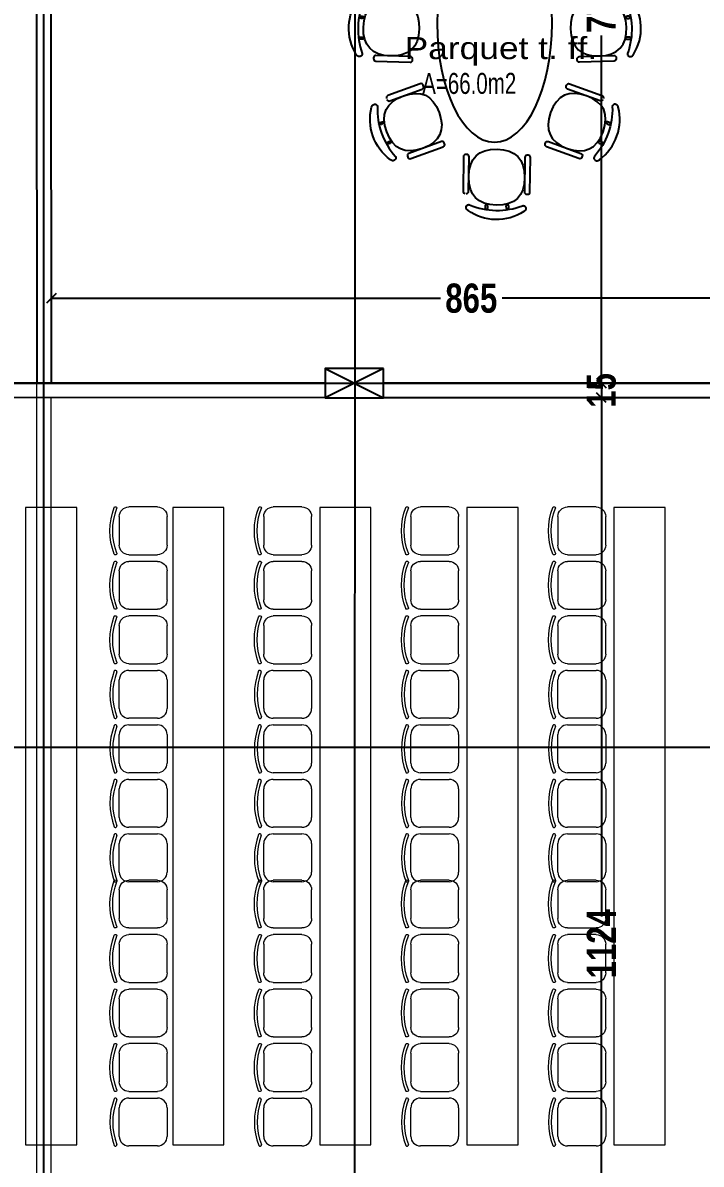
# Model space of a CAD drawing. Extents: x 285329 to 658348, y -83126 to -16980.
# Drawn here: x 350940 to 351639, y -42152 to -40977 of the extents above; entities that cross this region are included whole.
import ezdxf

# ---------------------------------------------------------------- set-up
doc = ezdxf.new("R2010")
doc.units = 0
doc.layers.get('0').update_dxf_attribs({"linetype": 'CONTINUOUS'})
doc.layers.get('DEFPOINTS').update_dxf_attribs({"color": 9, "linetype": 'CONTINUOUS'})
for name, color, linetype, lineweight in [('A-text finishing', 6, 'CONTINUOUS', 13), ('FURNITURE___EQUIPMENT', 114, 'CONTINUOUS', 15), ('VIS', 8, 'CONTINUOUS', 18)]:
    doc.layers.add(name, color=color, linetype=linetype, lineweight=lineweight)
for name, color, linetype in [('AXIS', 1, 'CONTINUOUS'), ('COLUMN', 5, 'CONTINUOUS'), ('FURNITURE', 4, 'CONTINUOUS'), ('HATCH', 8, 'CONTINUOUS'), ('TEXT', 3, 'CONTINUOUS'), ('WALL', 7, 'CONTINUOUS')]:
    doc.layers.add(name, color=color, linetype=linetype)
doc.styles.add('ARIAL', font='BOD_CB.TTF', dxfattribs={"width": 1.199999999999999})
doc.styles.add('CITYBLUEPRINT', font='cityb___.ttf', dxfattribs={"width": 0.8})
doc.styles.get("Standard").update_dxf_attribs({"font": 'sanss___.ttf', "height": 15})
doc.dimstyles.new('50', dxfattribs={"dimtxt": 30, "dimasz": 10, "dimexe": 5, "dimexo": 6, "dimgap": 5, "dimtad": 0, "dimdec": 0, "dimdsep": 46, "dimtxsty": 'CITYBLUEPRINT', "dimblk1": 'OBLIQUE', "dimblk2": 'OBLIQUE', "dimsah": 1, "dimcen": 0.05, "dimdle": 0.03, "dimclre": 22, "dimclrt": 7, "dimadec": 0, "dimazin": 0, "dimtfac": 1, "dimtdec": 0, "dimtix": 1, "dimtmove": 0, "dimatfit": 3, "dimldrblk": 'OBLIQUE', "dimfxl": 1, "dimtolj": 1, "dimtzin": 0, "dimarcsym": 0})

# ---------------------------------------------------------------- blocks, each defined once
blk = doc.blocks.new('TAB-5')
at = {"layer": 'FURNITURE', "lineweight": 0}
for p, q in [((-638.5593820248612, 787.7177373206648), (-638.5593820248612, 1087.717737320665)), ((-538.5593820248613, 1187.717737320665), (-238.5593820248614, 1187.717737320665)), ((-138.5593820248614, 1087.717737320665), (-138.5593820248614, 787.7177373206648)), ((-238.5593820248614, 687.7177373206648), (-538.5593820248613, 687.7177373206648))]:
    blk.add_line(p, q, dxfattribs=at)
for centre, radius, start, end in [((-620.8146965580526, 1229.186364258959), 20.08761812919474, 170.1282860094224, 222.6470650149485), ((-630.7529582679854, 1230.9158132179), 9.999999999999998, 111.1600114432705, 170.1282860094224), ((-628.2345515308552, 1222.352200689303), 9.999999999999998, 222.6470650149485, 291.2242812019994), ((-388.5593820248613, 605.2085788946424), 680.9450584492434, 69.01053085055398, 111.1600114432705), ((-388.5593820248613, 605.2085788946424), 652.0501769492972, 68.89477812325246, 111.2242812019992), ((-150.1671394524164, 1222.848907468171), 9.999999999999998, 248.8947781232525, 321.0795235193371), ((-148.2293088491424, 1231.633935489677), 9.999999999999998, 14.04189009814388, 69.01053085055398), ((-158.0154947548872, 1229.186364258959), 20.08761812919474, 321.0795235193371, 14.04189009814388), ((-538.5593820248613, 1087.717737320665), 100, 90, 180), ((-238.5593820248614, 1087.717737320665), 100, 0, 90), ((-538.5593820248613, 787.7177373206648), 100, 180, 270), ((-238.5593820248614, 787.7177373206648), 100, 270, 0)]:
    blk.add_arc(centre, radius, start, end, dxfattribs=at)
blk = doc.blocks.new('COLUMN')
at = {"layer": 'AXIS'}
for p, q in [((236924.6994773077, -9644.256519553426), (236984.6994773077, -9674.256519553428)), ((236984.6994773077, -9644.256519553426), (236924.6994773077, -9674.256519553428))]:
    blk.add_line(p, q, dxfattribs=at)
at = {"layer": 'COLUMN'}
blk.add_lwpolyline([(236924.6994773077, -9644.256519553426), (236984.6994773077, -9644.256519553426), (236984.6994773077, -9674.256519553428), (236924.6994773077, -9674.256519553428)], close=True, dxfattribs=at)
blk = doc.blocks.new('cbcb')
at = {"layer": 'AXIS'}
for p, q in [((328671.2707710166, -10741.78054305777), (328670.7428261613, -14326.06264830458)), ((327226.5972429404, -12978.66452399108), (329571.9645302789, -12978.66452399108)), ((329557.2991586259, -13353.66136426799), (327215.7118144301, -13353.66136426356))]:
    blk.add_line(p, q, dxfattribs=at)
at = {"layer": 'WALL', "linetype": 'Continuous', "xscale": -1}
blk.add_blockref('COLUMN', (565625.2438392055, -3319.40800443765), dxfattribs=at)
blk = doc.blocks.new('_Oblique')
at = {"color": 0, "lineweight": -2}
blk.add_line((-0.5, -0.5), (0.5, 0.5), dxfattribs=at)
blk = doc.blocks.new('*D2504')
at = {"layer": 'DEFPOINTS', "color": 0, "linetype": 'Continuous', "lineweight": 5, "transparency": 16777216}
for p in [(351535.9147323741, -40573.04362652062), (351535.9147323741, -41347.70638652929), (351535.9147323741, -41347.70638652929)]:
    blk.add_point(p, dxfattribs=at)
at = {"layer": 'VIS', "color": 22, "linetype": 'Continuous', "lineweight": -2, "transparency": 16777216}
for p, q in [((351529.9147323741, -40573.04362652062), (351530.9147323741, -40573.04362652062)), ((351529.9147323741, -41347.70638652929), (351530.9147323741, -41347.70638652929))]:
    blk.add_line(p, q, dxfattribs=at)
at = {"layer": 'VIS', "color": 0, "linetype": 'Continuous', "lineweight": -2, "transparency": 16777216}
for p, q in [((351535.9147323741, -40573.01362652062), (351535.9147323741, -40930.91174376032)), ((351535.9147323741, -41347.73638652929), (351535.9147323741, -40989.83826928959))]:
    blk.add_line(p, q, dxfattribs=at)
at = {"layer": 'VIS', "color": 0, "linetype": 'Continuous', "lineweight": -2, "transparency": 16777216, "xscale": 10, "yscale": 10, "zscale": 10}
for p, rotation in [((351535.9147323741, -40573.04362652062), 90), ((351535.9147323741, -41347.70638652929), 270)]:
    blk.add_blockref('_Oblique', p, dxfattribs=dict(at, rotation=rotation))
at = {"layer": 'VIS', "color": 7, "linetype": 'Continuous', "lineweight": 5, "transparency": 16777216, "insert": (351535.9147323741, -40960.3750065249), "char_height": 30, "attachment_point": 5, "rotation": 90, "style": 'CITYBLUEPRINT'}
blk.add_mtext('\\A1;775', dxfattribs=at)
blk = doc.blocks.new('*D2505')
at = {"layer": 'DEFPOINTS', "color": 0, "linetype": 'Continuous', "lineweight": 5, "transparency": 16777216}
for p in [(351535.9147323741, -41347.70638652929), (351535.9147323741, -41362.70638652929), (351544.9827114888, -41362.70638652929)]:
    blk.add_point(p, dxfattribs=at)
at = {"layer": 'VIS', "color": 0, "linetype": 'Continuous', "lineweight": -2, "transparency": 16777216}
for p, q in [((351535.9147323741, -41347.70638652929), (351535.9147323741, -41337.70638652929)), ((351535.9147323741, -41347.70638652929), (351535.9147323741, -41362.70638652929)), ((351535.9147323741, -41362.70638652929), (351535.9147323741, -41372.70638652929))]:
    blk.add_line(p, q, dxfattribs=at)
at = {"layer": 'VIS', "color": 22, "linetype": 'Continuous', "lineweight": -2, "transparency": 16777216}
for p, q in [((351529.9147323741, -41347.70638652929), (351530.9147323741, -41347.70638652929)), ((351538.9827114888, -41362.70638652929), (351530.9147323741, -41362.70638652929))]:
    blk.add_line(p, q, dxfattribs=at)
at = {"layer": 'VIS', "color": 0, "linetype": 'Continuous', "lineweight": -2, "transparency": 16777216, "xscale": 10, "yscale": 10, "zscale": 10}
for p, rotation in [((351535.9147323741, -41347.70638652929), 270), ((351535.9147323741, -41362.70638652929), 90)]:
    blk.add_blockref('_Oblique', p, dxfattribs=dict(at, rotation=rotation))
at = {"layer": 'VIS', "color": 7, "linetype": 'Continuous', "lineweight": 5, "transparency": 16777216, "insert": (351535.9147323741, -41355.20638652923), "char_height": 30, "attachment_point": 5, "rotation": 90, "style": 'CITYBLUEPRINT'}
blk.add_mtext('\\A1;15', dxfattribs=at)
blk = doc.blocks.new('*D2506')
at = {"layer": 'DEFPOINTS', "color": 0, "linetype": 'Continuous', "lineweight": 5, "transparency": 16777216}
for p in [(351544.9827114888, -41362.70638652929), (351520.5321429885, -42486.93460501247), (351535.9147323741, -42486.93460501247)]:
    blk.add_point(p, dxfattribs=at)
at = {"layer": 'VIS', "color": 22, "linetype": 'Continuous', "lineweight": -2, "transparency": 16777216}
for p, q in [((351538.9827114888, -41362.70638652929), (351530.9147323741, -41362.70638652929)), ((351526.5321429885, -42486.93460501247), (351540.9147323741, -42486.93460501247))]:
    blk.add_line(p, q, dxfattribs=at)
at = {"layer": 'VIS', "color": 0, "linetype": 'Continuous', "lineweight": -2, "transparency": 16777216}
for p, q in [((351535.9147323741, -41362.67638652929), (351535.9147323741, -41896.86657298134)), ((351535.9147323741, -42486.96460501247), (351535.9147323741, -41952.77441856042))]:
    blk.add_line(p, q, dxfattribs=at)
at = {"layer": 'VIS', "color": 0, "linetype": 'Continuous', "lineweight": -2, "transparency": 16777216, "xscale": 10, "yscale": 10, "zscale": 10}
for p, rotation in [((351535.9147323741, -41362.70638652929), 90), ((351535.9147323741, -42486.93460501247), 270)]:
    blk.add_blockref('_Oblique', p, dxfattribs=dict(at, rotation=rotation))
at = {"layer": 'VIS', "color": 7, "linetype": 'Continuous', "lineweight": 5, "transparency": 16777216, "insert": (351535.9147323741, -41924.82049577082), "char_height": 30, "attachment_point": 5, "rotation": 90, "style": 'CITYBLUEPRINT'}
blk.add_mtext('\\A1;1124', dxfattribs=at)
blk = doc.blocks.new('*D2521')
at = {"layer": 'DEFPOINTS', "color": 0, "linetype": 'Continuous', "lineweight": 5, "transparency": 16777216}
for p in [(350969.4259042162, -41258.97908174612), (351834.5001002137, -41260.39396209696), (351834.5001002137, -41263.09687418423)]:
    blk.add_point(p, dxfattribs=at)
at = {"layer": 'VIS', "color": 22, "linetype": 'Continuous', "lineweight": -2, "transparency": 16777216}
for p, q in [((351834.5001002137, -41257.09687418423), (351834.5001002137, -41255.39396209696)), ((350969.4259042162, -41264.97908174612), (350969.4259042162, -41265.39396209696))]:
    blk.add_line(p, q, dxfattribs=at)
at = {"layer": 'VIS', "color": 0, "linetype": 'Continuous', "lineweight": -2, "transparency": 16777216}
for p, q in [((350969.3959042162, -41260.39396209696), (351370.1087058263, -41260.39396209696)), ((351834.5301002137, -41260.39396209696), (351433.8172986035, -41260.39396209696))]:
    blk.add_line(p, q, dxfattribs=at)
at = {"layer": 'VIS', "color": 0, "linetype": 'Continuous', "lineweight": -2, "transparency": 16777216, "xscale": 10, "yscale": 10, "zscale": 10, "rotation": 180}
blk.add_blockref('_Oblique', (350969.4259042162, -41260.39396209696), dxfattribs=at)
at = {"layer": 'VIS', "color": 0, "linetype": 'Continuous', "lineweight": -2, "transparency": 16777216, "xscale": 10, "yscale": 10, "zscale": 10}
blk.add_blockref('_Oblique', (351834.5001002137, -41260.39396209696), dxfattribs=at)
at = {"layer": 'VIS', "color": 7, "linetype": 'Continuous', "lineweight": 5, "transparency": 16777216, "insert": (351401.9630022149, -41260.39396209696), "char_height": 30, "attachment_point": 5, "style": 'CITYBLUEPRINT'}
blk.add_mtext('\\A1;865', dxfattribs=at)
blk = doc.blocks.new('dining 8ppl')
for points in [[(2.244598148472502, 123.8959625303705, 0.1496607344637521), (-20.90902579796239, 115.7844090971339, 0.4979303009635049), (-21.60255085983772, 111.3370303248593, 0.3138138578097954), (-19.47183670685808, 110.9198519066703, -0.09330340941883901), (2.913167415952555, 116.131592478152, -0.0929921775466194), (25.55714038662154, 112.6344674599204, 0.3138138578097954), (27.64995999888379, 113.2124697997478, 0.4979303009635049), (26.62023853204483, 117.5942307079094, 0.153600213437718)], [(-93.33531069755921, 104.4539511288494, -0.1496607344637521), (-68.93712736584348, 107.0261585592707, -0.4979303009635049), (-66.40784701098346, 103.3028675631139, -0.3138138578097954), (-68.15533182234685, 102.0143500163358, 0.09330340941883901), (-90.61834309475486, 97.1498074953688, 0.0929921775466194), (-109.590135102022, 84.3026092279415, -0.3138138578097954), (-111.729065261723, 83.9298379760512, -0.4979303009635049), (-112.672647127998, 88.33095240505645, -0.153600213437718)], [(-4.211808342175569, 112.9801527431227, 0.0391106851215233), (-4.269189453218131, 113.9383479921707, 0.0518736385985955), (-4.442583185884359, 114.6418701732091, 0.0951509354427412), (-4.779329441464141, 115.2100271505587, 0.2099202440626901), (-5.060599633165111, 115.3397732773592, 0.2099202440646448), (-5.346445427816433, 115.2204453265749, 0.0951509354451215), (-5.703832030974808, 114.6650398823803, 0.0518736385961955), (-5.902948089940763, 113.968360873936, 0.0391106851207059), (-5.995483564427558, 113.0129196600646, 0.03911068512236), (-5.938102453383178, 112.0547244110239, 0.0518736385991379), (-5.764708720718772, 111.3512022299764, 0.0951509354432517), (-5.42796246513717, 110.7830452526268, 0.2099202440628384), (-5.146692273441658, 110.6532991258245, 0.2099202440667785), (-4.860846478784877, 110.7726270766125, 0.0951509354444685), (-4.503459875628323, 111.3280325208052, 0.0518736385968275), (-4.304343816666004, 112.0247115292477, 0.0391106851209694)], [(13.52054744454654, 113.1681032299257, 0.0391106851215233), (13.46316633350761, 114.1262984789719, 0.0518736385985955), (13.28977260084321, 114.8298206600138, 0.0951509354427412), (12.95302634525615, 115.3979776373617, 0.2099202440626901), (12.67175615356245, 115.5277237641585, 0.2099202440646448), (12.38591035891113, 115.4083958133778, 0.0951509354451215), (12.02852375575276, 114.8529903691851, 0.0518736385961955), (11.8294076967868, 114.1563113607408, 0.0391106851207059), (11.73687222229819, 113.2008701468712, 0.03911068512236), (11.79425333333711, 112.242674897825, 0.0518736385991379), (11.96764706600333, 111.5391527167794, 0.0951509354432517), (12.30439332158858, 110.9709957394298, 0.2099202440628384), (12.58566351328409, 110.8412496126275, 0.2099202440667785), (12.87150930793541, 110.9605775634136, 0.0951509354444685), (13.22889591109742, 111.5159830076118, 0.0518736385968275), (13.42801197006156, 112.2126620160488, 0.0391106851209694)], [(-82.83007201632245, 97.34901986006844, -0.0391106851215233), (-83.18808269756846, 98.23967079018621, -0.0518736385985955), (-83.33229162171482, 98.94975010402231, -0.0951509354427412), (-83.27094366398524, 99.60734938902895, -0.2099202440626901), (-83.07220573995802, 99.84494193039245, -0.2099202440646448), (-82.76278817910499, 99.85935550711656, -0.0951509354451215), (-82.20216915320087, 99.51020410822093, -0.0518736385961955), (-81.72417860704809, 98.965654860187, -0.0391106851207059), (-81.23183749420605, 98.14162151389064, -0.03911068512236), (-80.87382681296366, 97.25097058378016, -0.0518736385991379), (-80.72961788881366, 96.54089126993676, -0.0951509354432517), (-80.79096584654326, 95.88329198493014, -0.2099202440628384), (-80.98970377056501, 95.6456994435648, -0.2099202440667785), (-81.29912133142354, 95.63128586684431, -0.0951509354444685), (-81.8597403573276, 95.98043726573815, -0.0518736385968275), (-82.33773090347313, 96.52498651377209, -0.0391106851209694)], [(32.13693116958348, 101.1266596948826), (33.0970876405645, 71.6923158164973, -0.4142135623730943), (31.26004329169882, 69.73138031008239), (30.31054832788504, 69.7004075206969, -0.4142135623730951), (28.3496128214756, 71.53745186956256), (27.38945635048549, 100.9717957479479, -0.4142135623730945), (29.22650069935298, 102.9327312543628), (30.17599566317222, 102.9637040437465, -0.4142135623730951)], [(95.86772902458323, 103.5348648536874, 0.1496607344637521), (71.3599827022008, 104.6564579844162, 0.4979303009635049), (69.05583020297672, 100.7898010024928, 0.3138138578097954), (70.87661392972223, 99.60712300120576, -0.09330340941883901), (93.58845812571235, 96.0825262044582, -0.0929921775466194), (113.288356671148, 84.38238122291659, 0.3138138578097954), (115.4456208387473, 84.13704075435997, 0.4979303009635049), (116.1266876457484, 88.58634440324205, 0.153600213437718)], [(85.80207173119561, 95.8197737112605, 0.0391106851215233), (86.10666369900538, 96.73007830882672, 0.0518736385985955), (86.20853234989954, 97.44745660770788, 0.0951509354427412), (86.10831601326393, 98.10026368290708, 0.2099202440626901), (85.89584525252758, 98.32565923297805, 0.2099202440646448), (85.5861173606263, 98.32170813994162, 0.0951509354451215), (85.04717829994115, 97.93994239969652, 0.0518736385961955), (84.60230378081724, 97.3680197580925, 0.0391106851207059), (84.15966908302835, 96.51625379756297, 0.03911068512236), (83.8550771152222, 95.60594920000405, 0.0518736385991379), (83.75320846432442, 94.8885709011138, 0.0951509354432517), (83.85342480096004, 94.23576382591637, 0.2099202440628384), (84.06589556169094, 94.01036827584541, 0.2099202440667785), (84.37562345359765, 94.01431936888184, 0.0951509354444685), (84.91456251428279, 94.39608510912694, 0.0518736385968275), (85.35943703339944, 94.96800775073095, 0.0391106851209694)], [(-98.93861523433223, 89.93372468550658, -0.0391106851215233), (-99.29662591558191, 90.82437561561892, -0.0518736385985955), (-99.44083483972828, 91.53445492945866, -0.0951509354427412), (-99.37948688199505, 92.19205421446532, -0.2099202440626901), (-99.18074895797145, 92.42964675582516, -0.2099202440646448), (-98.87133139712023, 92.44406033255292, -0.0951509354451215), (-98.31071237121431, 92.09490893365728, -0.0518736385961955), (-97.83272182506336, 91.55035968562152, -0.0391106851207059), (-97.3403807122213, 90.7263263393288, -0.03911068512236), (-96.98237003097164, 89.83567540921646, -0.0518736385991379), (-96.83816110682348, 89.12559609537495, -0.0951509354432517), (-96.89950906455671, 88.46799681036646, -0.2099202440628384), (-97.0982469885785, 88.23040426900116, -0.2099202440667785), (-97.4076645494315, 88.2159906922807, -0.0951509354444685), (-97.96828357534288, 88.56514209117631, -0.0518736385968275), (-98.44627412148657, 89.10969133920662, -0.0391106851209694)], [(102.3218036435846, 89.37227615987467, 0.0391106851215233), (102.626395611398, 90.28258075743541, 0.0518736385985955), (102.728264262294, 90.99995905632021, 0.0951509354427412), (102.6280479256529, 91.65276613152128, 0.2099202440626901), (102.415577164922, 91.8781616815868, 0.2099202440646448), (102.1058492730208, 91.87421058855395, 0.0951509354451215), (101.5669102123356, 91.49244484830886, 0.0518736385961955), (101.1220356932135, 90.92052220670301, 0.0391106851207059), (100.6794009954228, 90.06875624617714, 0.03911068512236), (100.3748090276112, 89.15845164861639, 0.0518736385991379), (100.2729403767153, 88.44107334972796, 0.0951509354432517), (100.3731567133527, 87.7882662745269, 0.2099202440628384), (100.5856274740836, 87.56287072445774, 0.2099202440667785), (100.8953553659867, 87.5668218174942, 0.0951509354444685), (101.4342944266773, 87.94858755774112, 0.0518736385968275), (101.8791689457939, 88.5205101993397, 0.0391106851209694)], [(-110.6149862878992, 71.08621916289667), (-98.89204676419828, 44.07001682201371, 0.4142135623730943), (-96.39274728906094, 43.08335470477323), (-95.52125689097193, 43.46151404424747, 0.4142135623730951), (-94.53459477373508, 45.96081351938119), (-106.2575342974287, 72.9770158602678, 0.4142135623730945), (-108.7568337725697, 73.96367797750645), (-109.6283241706605, 73.58551863803041, 0.4142135623730951)], [(115.0947480273826, 71.24996954140443), (104.9936814301636, 43.58643842915443, -0.4142135623730943), (102.5572557714858, 42.45337620237478), (101.6648838001274, 42.77921706034976, -0.4142135623730951), (100.5318215733532, 45.21564271902571), (110.6328881705631, 72.87917383127751, -0.4142135623730945), (113.0693138292445, 74.01223605805535), (113.9616858006047, 73.68639520007855, -0.4142135623730951)], [(-168.5225749563486, -0.2167048204555613, 0.1496607344637521), (-161.7719460090393, -23.80306973260667, 0.4979303009635049), (-157.3724541959272, -24.75418841179999, 0.3138138578097954), (-156.8320079828154, -22.6513573379707, -0.09330340941883901), (-160.7324585649621, -0.0010342802597734, -0.0929921775466194), (-155.9237297386171, 22.40109781389765, 0.3138138578097954), (-156.3789831696558, 24.52400265110919, 0.4979303009635049), (-160.8132345405556, 23.75097630277743, 0.153600213437718)], [(-144.0525760649034, 28.30016526220788), (-114.6122322548599, 27.54607220012622, -0.4142135623730943), (-112.7615064001529, 25.59804401482324), (-112.7858319827974, 24.64835550482713, -0.4142135623730951), (-114.7338601681003, 22.79762965012196), (-144.1742039781475, 23.55172271219999, -0.4142135623730945), (-146.024929832849, 25.49975089750296), (-146.0006042502064, 26.44943940750091, -0.4142135623730951)], [(166.9630163359488, -0.7389302759311251, 0.1496607344637521), (159.3141014567936, 22.57161888372502, 0.4979303009635049), (154.8814137531972, 23.35356177034191, 0.3138138578097954), (154.4218916876325, 21.23157682563215, -0.09330340941883901), (159.1868732259408, -1.252764398916039, -0.0929921775466194), (155.2395592542361, -23.82261392651344, 0.3138138578097954), (155.7757751911394, -25.92652768504195, 0.4979303009635049), (160.1771709825825, -24.98425912318999, 0.153600213437718)], [(-157.1568047119417, 10.41594604605416, 0.0391106851215233), (-158.1167153228107, 10.41441426863457, 0.0518736385985955), (-158.8291344585523, 10.28224838509413, 0.0951509354427412), (-159.4159223065908, 9.979130564843217, 0.2099202440626901), (-159.5618141918366, 9.705886102909062, 0.2099202440646448), (-159.4593201984862, 9.413581536602578, 0.0951509354451215), (-158.9256500609172, 9.024484407565977, 0.0518736385961955), (-158.2417368041369, 8.785169754963135, 0.0391106851207059), (-157.2932983857827, 8.637199170771053, 0.03911068512236), (-156.333387774921, 8.638730948190641, 0.0518736385991379), (-155.6209686391721, 8.77089683173108, 0.0951509354432517), (-155.0341807911281, 9.074014651985637, 0.2099202440628384), (-154.8882889058823, 9.347259113919787, 0.2099202440667785), (-154.9907828992381, 9.639563680226274, 0.0951509354444685), (-155.5244530368072, 10.02866080926469, 0.0518736385968275), (-156.2083662935747, 10.26797546186571, 0.0391106851209694)], [(156.1779293960535, 5.933549606601446, 0.0391106851215233), (157.1370772350055, 5.971839947820627, 0.0518736385985955), (157.8439125176046, 6.131190909589348, 0.0951509354427412), (158.4186620769487, 6.456557373125178, 0.2099202440626901), (158.5539830765247, 6.7351883212159, 0.2099202440646448), (158.4403704883352, 7.023353478651187, 0.0951509354451215), (157.8921913696413, 7.391728349377442, 0.0518736385961955), (157.1996152438932, 7.604677065712166, 0.0391106851207059), (156.2462060033722, 7.716218749830659, 0.03911068512236), (155.2870581644256, 7.677928408611478, 0.0518736385991379), (154.5802228818211, 7.518577446840936, 0.0951509354432517), (154.005473322477, 7.193210983303287, 0.2099202440628384), (153.8701523228956, 6.914580035221661, 0.2099202440667785), (153.9837649110904, 6.626414877777277, 0.0951509354444685), (154.5319440297844, 6.258040007052841, 0.0518736385968275), (155.224520155527, 6.045091290719937, 0.0391106851209694)], [(-158.0009210775734, -7.297304211697337, 0.0391106851215233), (-158.960831688446, -7.298835989115102, 0.0518736385985955), (-159.6732508241875, -7.431001872657359, 0.0951509354427412), (-160.2600386722333, -7.734119692908277, 0.2099202440626901), (-160.4059305574701, -8.007364154844254, 0.2099202440646448), (-160.3034365641215, -8.299668721150736, 0.0951509354451215), (-159.7697664265524, -8.6887658501837, 0.0518736385961955), (-159.0858531697777, -8.928080502788362, 0.0391106851207059), (-158.1374147514198, -9.076051086978623, 0.03911068512236), (-157.1775041405544, -9.074519309560856, 0.0518736385991379), (-156.4650850048074, -8.942353426016778, 0.0951509354432517), (-155.8782971567689, -8.639235605765862, 0.2099202440628384), (-155.7324052715175, -8.365991143833526, 0.2099202440667785), (-155.8348992648734, -8.073686577525223, 0.0951509354444685), (-156.3685694024425, -7.684589448490442, 0.0518736385968275), (-157.0524826592173, -7.445274795887598, 0.0391106851209694)], [(156.0127594736532, -11.79903300364276, 0.0391106851215233), (156.9719073126089, -11.76074266242904, 0.0518736385985955), (157.6787425952061, -11.60139170065849, 0.0951509354427412), (158.2534921545502, -11.27602523712085, 0.2099202440626901), (158.3888131541262, -10.99739428903558, 0.2099202440646448), (158.2752005659349, -10.70922913159666, 0.0951509354451215), (157.7270214472373, -10.34085426086858, 0.0518736385961955), (157.0344453214911, -10.12790554453204, 0.0391106851207059), (156.0810360809719, -10.01636386041355, 0.03911068512236), (155.1218882420216, -10.05465420163091, 0.0518736385991379), (154.4150529594171, -10.21400516340509, 0.0951509354432517), (153.8403034000748, -10.53937162694092, 0.2099202440628384), (153.7049824004971, -10.81800257502618, 0.2099202440667785), (153.8185949886865, -11.10616773246693, 0.0951509354444685), (154.3667741073859, -11.47454260319682, 0.0518736385968275), (155.0593502331303, -11.68749131952427, 0.0391106851209694)], [(143.6030175351024, -30.17195902057938), (114.155390852149, -30.54583432263827, -0.4142135623730943), (112.2314229821441, -28.67010842709351), (112.2193624885331, -27.72018498570833, -0.4142135623730951), (114.0950883840742, -25.79621711570871), (143.5427150670239, -25.42234181365166, -0.4142135623730945), (145.4666829370308, -27.29806770919458), (145.4787434306417, -28.24799115057795, -0.4142135623730951)], [(-110.6149862878992, -71.7090231023285), (-98.89204676419828, -44.69282076144736, -0.4142135623730943), (-96.39274728906094, -43.70615864420686), (-95.52125689097193, -44.08431798367928, -0.4142135623730951), (-94.53459477373508, -46.58361745881484), (-106.2575342974287, -73.59981979969962, -0.4142135623730945), (-108.7568337725697, -74.58648191693828), (-109.6283241706605, -74.20832257746224, -0.4142135623730951)], [(115.0947480273826, -71.87277348083624), (104.9936814301636, -44.20924236858627, 0.4142135623730943), (102.5572557714858, -43.07618014180844), (101.6648838001274, -43.40202099978159, 0.4142135623730951), (100.5318215733532, -45.83844665845753), (110.6328881705631, -73.50197777070935, 0.4142135623730945), (113.0693138292445, -74.6350399974872), (113.9616858006047, -74.30919913951035, 0.4142135623730951)], [(32.13693116958348, -101.7494636343144), (33.0970876405645, -72.31511975592913, 0.4142135623730943), (31.26004329169882, -70.35418424951422), (30.31054832788504, -70.32321146012873, 0.4142135623730951), (28.3496128214756, -72.1602558089944), (27.38945635048549, -101.5945996873797, 0.4142135623730945), (29.22650069935298, -103.5555351937946), (30.17599566317222, -103.5865079831783, 0.4142135623730951)], [(-93.33531069755921, -105.0767550682812, 0.1496607344637521), (-68.93712736584348, -107.6489624987025, 0.4979303009635049), (-66.40784701098346, -103.9256715025476, 0.3138138578097954), (-68.15533182234685, -102.6371539557676, -0.09330340941883901), (-90.61834309475486, -97.77261143480064, -0.0929921775466194), (-109.590135102022, -84.92541316737334, 0.3138138578097954), (-111.729065261723, -84.55264191548302, 0.4979303009635049), (-112.672647127998, -88.9537563444883, 0.153600213437718)], [(95.86772902458323, -104.1576687931192, -0.1496607344637521), (71.3599827022008, -105.279261923848, -0.4979303009635049), (69.05583020297672, -101.4126049419246, -0.3138138578097954), (70.87661392972223, -100.2299269406394, 0.09330340941883901), (93.58845812571235, -96.70533014389002, 0.0929921775466194), (113.288356671148, -85.00518516234843, -0.3138138578097954), (115.4456208387473, -84.75984469379183, -0.4979303009635049), (116.1266876457484, -89.20914834267387, -0.153600213437718)], [(-98.93861523433223, -90.55652862494026, 0.0391106851215233), (-99.29662591558191, -91.44717955505078, 0.0518736385985955), (-99.44083483972828, -92.1572588688905, 0.0951509354427412), (-99.37948688199505, -92.81485815389894, 0.2099202440626901), (-99.18074895797145, -93.052450695257, 0.2099202440646448), (-98.87133139712023, -93.06686427198471, 0.0951509354451215), (-98.31071237121431, -92.71771287308913, 0.0518736385961955), (-97.83272182506336, -92.17316362505517, 0.0391106851207059), (-97.3403807122213, -91.34913027876064, 0.03911068512236), (-96.98237003097164, -90.45847934865013, 0.0518736385991379), (-96.83816110682348, -89.74840003480676, 0.0951509354432517), (-96.89950906455671, -89.09080074979829, 0.2099202440628384), (-97.0982469885785, -88.8532082084348, 0.2099202440667785), (-97.4076645494315, -88.83879463171252, 0.0951509354444685), (-97.96828357534288, -89.18794603060816, 0.0518736385968275), (-98.44627412148657, -89.73249527863845, 0.0391106851209694)], [(-82.83007201632245, -97.97182379950027, 0.0391106851215233), (-83.18808269756846, -98.86247472961806, 0.0518736385985955), (-83.33229162171482, -99.57255404345415, 0.0951509354427412), (-83.27094366398524, -100.2301533284608, 0.2099202440626901), (-83.07220573995802, -100.4677458698242, 0.2099202440646448), (-82.76278817910499, -100.4821594465484, 0.0951509354451215), (-82.20216915320087, -100.1330080476527, 0.0518736385961955), (-81.72417860704809, -99.58845879961883, 0.0391106851207059), (-81.23183749420605, -98.76442545332249, 0.03911068512236), (-80.87382681296366, -97.87377452321381, 0.0518736385991379), (-80.72961788881366, -97.1636952093686, 0.0951509354432517), (-80.79096584654326, -96.50609592436376, 0.2099202440628384), (-80.98970377056501, -96.26850338299845, 0.2099202440667785), (-81.29912133142354, -96.25408980627618, 0.0951509354444685), (-81.8597403573276, -96.6032412051718, 0.0518736385968275), (-82.33773090347313, -97.14779045320392, 0.0391106851209694)], [(85.80207173119561, -96.44257765069234, -0.0391106851215233), (86.10666369900538, -97.35288224825857, -0.0518736385985955), (86.20853234989954, -98.07026054714152, -0.0951509354427412), (86.10831601326393, -98.72306762234074, -0.2099202440626901), (85.89584525252758, -98.9484631724099, -0.2099202440646448), (85.5861173606263, -98.94451207937344, -0.0951509354451215), (85.04717829994115, -98.56274633912837, -0.0518736385961955), (84.60230378081724, -97.99082369752432, -0.0391106851207059), (84.15966908302835, -97.13905773699663, -0.03911068512236), (83.8550771152222, -96.22875313943588, -0.0518736385991379), (83.75320846432442, -95.51137484054561, -0.0951509354432517), (83.85342480096004, -94.85856776534823, -0.2099202440628384), (84.06589556169094, -94.63317221527721, -0.2099202440667785), (84.37562345359765, -94.63712330831548, -0.0951509354444685), (84.91456251428279, -95.01888904855879, -0.0518736385968275), (85.35943703339944, -95.5908116901628, -0.0391106851209694)], [(102.3218036435846, -89.9950800993065, -0.0391106851215233), (102.626395611398, -90.90538469686723, -0.0518736385985955), (102.728264262294, -91.62276299575387, -0.0951509354427412), (102.6280479256529, -92.27557007095312, -0.2099202440626901), (102.415577164922, -92.50096562101862, -0.2099202440646448), (102.1058492730208, -92.4970145279858, -0.0951509354451215), (101.5669102123356, -92.11524878774073, -0.0518736385961955), (101.1220356932135, -91.54332614613483, -0.0391106851207059), (100.6794009954228, -90.69156018560898, -0.03911068512236), (100.3748090276112, -89.78125558804823, -0.0518736385991379), (100.2729403767153, -89.06387728915978, -0.0951509354432517), (100.3731567133527, -88.41107021395874, -0.2099202440628384), (100.5856274740836, -88.18567466388961, -0.2099202440667785), (100.8953553659867, -88.18962575692785, -0.0951509354444685), (101.4342944266773, -88.57139149717295, -0.0518736385968275), (101.8791689457939, -89.14331413877153, -0.0391106851209694)], [(2.244598148472502, -124.5187664698023, -0.1496607344637521), (-20.90902579796239, -116.4072130365675, -0.4979303009635049), (-21.60255085983772, -111.9598342642912, -0.3138138578097954), (-19.47183670685808, -111.542655846104, 0.09330340941883901), (2.913167415952555, -116.7543964175838, 0.0929921775466194), (25.55714038662154, -113.2572713993522, -0.3138138578097954), (27.64995999888379, -113.8352737391796, -0.4979303009635049), (26.62023853204483, -118.2170346473413, -0.153600213437718)], [(-4.211808342175569, -113.6029566825546, -0.0391106851215233), (-4.269189453218131, -114.5611519316026, -0.0518736385985955), (-4.442583185884359, -115.2646741126409, -0.0951509354427412), (-4.779329441464141, -115.8328310899924, -0.2099202440626901), (-5.060599633165111, -115.962577216791, -0.2099202440646448), (-5.346445427816433, -115.8432492660067, -0.0951509354451215), (-5.703832030974808, -115.2878438218122, -0.0518736385961955), (-5.902948089940763, -114.5911648133697, -0.0391106851207059), (-5.995483564427558, -113.6357235994965, -0.03911068512236), (-5.938102453383178, -112.6775283504557, -0.0518736385991379), (-5.764708720718772, -111.9740061694083, -0.0951509354432517), (-5.42796246513717, -111.4058491920586, -0.2099202440628384), (-5.146692273441658, -111.2761030652564, -0.2099202440667785), (-4.860846478784877, -111.3954310160443, -0.0951509354444685), (-4.503459875628323, -111.950836460237, -0.0518736385968275), (-4.304343816666004, -112.6475154686795, -0.0391106851209694)], [(13.52054744454654, -113.7909071693575, -0.0391106851215233), (13.46316633350761, -114.7491024184037, -0.0518736385985955), (13.28977260084321, -115.4526245994457, -0.0951509354427412), (12.95302634525615, -116.0207815767935, -0.2099202440626901), (12.67175615356245, -116.1505277035903, -0.2099202440646448), (12.38591035891113, -116.0311997528115, -0.0951509354451215), (12.02852375575276, -115.4757943086169, -0.0518736385961955), (11.8294076967868, -114.7791153001726, -0.0391106851207059), (11.73687222229819, -113.823674086303, -0.03911068512236), (11.79425333333711, -112.8654788372569, -0.0518736385991379), (11.96764706600333, -112.1619566562112, -0.0951509354432517), (12.30439332158858, -111.5937996788616, -0.2099202440628384), (12.58566351328409, -111.4640535520593, -0.2099202440667785), (12.87150930793541, -111.5833815028454, -0.0951509354444685), (13.22889591109742, -112.1387869470436, -0.0518736385968275), (13.42801197006156, -112.8354659554807, -0.0391106851209694)]]:
    blk.add_lwpolyline(points, format="xyb", close=True)
for points in [[(-14.32904185556435, 105.0763322542479), (-16.81642843456575, 101.6535728010913), (-18.53782458138448, 97.51321789916071), (-19.493230296006, 92.6552675484563), (-19.68264557843395, 87.07972174897439), (-19.13026792037999, 81.52837344120053), (-17.86029481355399, 76.74301556562023), (-15.87272625794867, 72.72364812222986), (-13.1675622535713, 69.47027111103671), (-9.744802800412801, 66.98288453203168), (-5.604447898485887, 65.26148838521658), (-0.7464975477778353, 64.30608267059324), (4.829048251698623, 64.11666738816712), (10.38039655947614, 64.66904504621743), (15.16575443505644, 65.93901815304889), (19.18512187844499, 67.92658670865058), (22.43849888963996, 70.63175071303158), (24.92588546864863, 74.05451016618646), (26.64728161546009, 78.19486506811882), (27.60268733008161, 83.05281541882323), (27.79210261250955, 88.62836121830331), (27.23972495446105, 94.17970952607719), (25.96975184763142, 98.96506740165931), (23.98218329203155, 102.9844348450478), (21.27701928764327, 106.2378118562428), (17.85425983448657, 108.7251984352497), (13.71390493256149, 110.4465945820611), (8.855954581858894, 111.4020002966863), (3.28040878237698, 111.5914155791142), (-2.270939525395076, 111.0390379210621), (-7.056297400975377, 109.7690648142324), (-11.07566484436938, 107.7814962586253)], [(-70.30424558283812, 94.53255675129915), (-66.59179759771723, 92.50275276437605), (-63.26476450213339, 89.49665991998155), (-60.32314629610119, 85.51427821811194), (-57.76694297961693, 80.55560765876726), (-55.89159153663968, 75.30150011545629), (-54.99252895113386, 70.43280746169694), (-55.06975522310677, 65.94952969747828), (-56.12327035255475, 61.85166682281124), (-58.15307433947783, 58.1392188376849), (-61.15916718387052, 54.81218574210652), (-65.14154888574194, 51.87056753607246), (-70.10021944508298, 49.31436421959006), (-75.35432698839395, 47.43901277660915), (-80.22301964215875, 46.5399501911088), (-84.70629740637376, 46.61717646307986), (-88.80416028104263, 47.67069159252787), (-92.51660826616896, 49.70049557944729), (-95.84364136174736, 52.70658842384546), (-98.78525956778141, 56.68897012571504), (-101.3414628842656, 61.64764068505974), (-103.2168143272465, 66.90174822836707), (-104.1158769127469, 71.77044088213006), (-104.0386506407794, 76.25371864634508), (-102.9851355113242, 80.35158152101756), (-100.9553315244029, 84.06402950614576), (-97.94923868001024, 87.39106260171866), (-93.96685697814428, 90.33268080775451), (-89.0081864187996, 92.88888412424058), (-83.75407887549227, 94.76423556721785), (-78.88538622172926, 95.6632981527182), (-74.40210845750698, 95.5860718807453)], [(73.46519935679135, 92.26585020300993), (69.87958548128154, 90.01957608721018), (66.7365740380992, 86.82157319849286), (64.03616502725527, 82.67184153685594), (61.77835844874789, 77.57038110229769), (60.21771747286583, 72.21435749744342), (59.60880526989968, 67.30093632492935), (59.9516218398585, 62.83011758474458), (61.24616718273682, 58.80190127690184), (63.49244129853833, 55.21628740138657), (66.69044418725207, 52.07327595820789), (70.84017584889261, 49.37286694736211), (75.94163628344722, 47.11506036885658), (81.29765988830148, 45.55441939297089), (86.21108106081917, 44.94550719001018), (90.68189980100031, 45.28832375996715), (94.71011610884672, 46.58286910284732), (98.295729984362, 48.82914321864337), (101.4387414275388, 52.02714610736439), (104.1391504383846, 56.17687776900129), (106.396957016892, 61.27833820356136), (107.9575979927776, 66.63436180841016), (108.5665101957402, 71.54778298092788), (108.2236936257868, 76.018601721109), (106.9291482828994, 80.0468180289572), (104.6828741670997, 83.63243190447247), (101.484871278386, 86.77544334764751), (97.33513961675092, 89.47585235849328), (92.23367918219265, 91.73365893700249), (86.877655577342, 93.29429991288636), (81.96423440482431, 93.90321211584705), (77.49341566463774, 93.56039554588823)], [(-150.6991571514936, -17.85727750013575), (-147.4269237485696, -20.53960164616729), (-143.3937418357709, -22.49898600520646), (-138.5996114130812, -23.73543057724782), (-133.0445324805168, -24.24893536229138), (-127.4704491865032, -24.02049599890414), (-122.6193056794873, -23.03110812562772), (-118.4911019594656, -21.28077174247119), (-115.0858380264381, -18.7694868494309), (-112.4035138804083, -15.49725344650869), (-110.4441295213746, -11.46407153370819), (-109.207684949326, -6.669941111020307), (-108.6941801642861, -1.11486217845595), (-108.9226195276769, 4.459221115559557), (-109.9120074009497, 9.310364622573617), (-111.6623437841081, 13.43856834259532), (-114.1736286771447, 16.84383227562284), (-117.4458620800687, 19.5261564216562), (-121.4790439928674, 21.48554078069174), (-126.2731744155571, 22.7219853527331), (-131.8282533481233, 23.23549013777847), (-137.402336642137, 23.00705077438761), (-142.253480149151, 22.017662901113), (-146.3816838691728, 20.26732651795828), (-149.7869478022021, 17.75604162491618), (-152.4692719482318, 14.48380822199579), (-154.428656307271, 10.45062630918983), (-155.6651008793124, 5.656495886505581), (-156.1786056643541, 0.1014169539394061), (-155.9501663009614, -5.472666340072461), (-154.9607784276886, -10.32380984709016), (-153.2104420445321, -14.45201356711186)], [(148.4771282593465, 16.20615658524912), (145.1045757484989, 18.76120332242317), (140.9993178097011, 20.56470011038255), (136.1613544429656, 21.61664694911633), (130.5906856482816, 21.91704383863362), (125.0294391142288, 21.47531303957112), (120.2197425293962, 20.30087681255827), (116.1615958937855, 18.39373515760235), (112.8549992073913, 15.75388807469608), (110.299952470219, 12.38133556384673), (108.4964556822615, 8.276077625054313), (107.4445088435259, 3.438114258313361), (107.1441119540104, -2.13255453637248), (107.5858427530747, -7.69380107042525), (108.7602789800821, -12.50349765525243), (110.667420635038, -16.56164429086675), (113.3072677179443, -19.86824097726094), (116.6798202287937, -22.42328771443499), (120.7850781675861, -24.22678450238891), (125.623041534327, -25.27873134112633), (131.1937103290164, -25.57912823064362), (136.7549568630638, -25.1373974315793), (141.5646534478965, -23.96296120456645), (145.622800083509, -22.05581954961417), (148.9293967699013, -19.41597246670608), (151.484443507079, -16.04341995585855), (153.2879402950293, -11.93816201706431), (154.3398871337686, -7.100198650323362), (154.6402840232858, -1.529529855637519), (154.1985532242179, 4.031716678413431), (153.0241169972087, 8.84141326324243), (151.1169753422491, 12.89955989885675)], [(-70.30424558283812, -95.15536069073096), (-66.59179759771723, -93.12555670380787), (-63.26476450213339, -90.11946385941336), (-60.32314629610119, -86.13708215754377), (-57.76694297961693, -81.17841159820091), (-55.89159153663968, -75.92430405488993), (-54.99252895113386, -71.05561140112877), (-55.06975522310677, -66.57233363691194), (-56.12327035255475, -62.47447076224307), (-58.15307433947783, -58.76202277711854), (-61.15916718387052, -55.43498968154017), (-65.14154888574194, -52.49337147550433), (-70.10021944508298, -49.93716815902189), (-75.35432698839395, -48.06181671604099), (-80.22301964215875, -47.16275413054062), (-84.70629740637376, -47.23998040251172), (-88.80416028104263, -48.29349553195971), (-92.51660826616896, -50.32329951887914), (-95.84364136174736, -53.32939236327729), (-98.78525956778141, -57.31177406514689), (-101.3414628842656, -62.27044462449157), (-103.2168143272465, -67.5245521677989), (-104.1158769127469, -72.3932448215619), (-104.0386506407794, -76.87652258577691), (-102.9851355113242, -80.97438546044941), (-100.9553315244029, -84.68683344557758), (-97.94923868001024, -88.01386654115049), (-93.96685697814428, -90.95548474718636), (-89.0081864187996, -93.51168806367241), (-83.75407887549227, -95.38703950664969), (-78.88538622172926, -96.28610209215005), (-74.40210845750698, -96.20887582017893)], [(73.46519935679135, -92.88865414244356), (69.87958548128154, -90.64238002664206), (66.7365740380992, -87.44437713792647), (64.03616502725527, -83.29464547628777), (61.77835844874789, -78.19318504172952), (60.21771747286583, -72.83716143687525), (59.60880526989968, -67.92374026436119), (59.9516218398585, -63.45292152417822), (61.24616718273682, -59.42470521633368), (63.49244129853833, -55.8390913408184), (66.69044418725207, -52.69607989763972), (70.84017584889261, -49.99567088679396), (75.94163628344722, -47.7378643082884), (81.29765988830148, -46.17722333240272), (86.21108106081917, -45.56831112944201), (90.68189980100031, -45.91112769940082), (94.71011610884672, -47.20567304227913), (98.295729984362, -49.4519471580752), (101.4387414275388, -52.64995004679621), (104.1391504383846, -56.79968170843492), (106.396957016892, -61.90114214299318), (107.9575979927776, -67.257165747842), (108.5665101957402, -72.17058692035971), (108.2236936257868, -76.64140566054085), (106.9291482828994, -80.66962196839083), (104.6828741670997, -84.25523584390612), (101.484871278386, -87.39824728707933), (97.33513961675092, -90.09865629792694), (92.23367918219265, -92.35646287643613), (86.877655577342, -93.91710385231815), (81.96423440482431, -94.52601605527886), (77.49341566463774, -94.18319948532007)], [(-14.32904185556435, -105.6991361936798), (-16.81642843456575, -102.2763767405231), (-18.53782458138448, -98.13602183859257), (-19.493230296006, -93.27807148788817), (-19.68264557843395, -87.70252568840807), (-19.13026792037999, -82.15117738063418), (-17.86029481355399, -77.36581950505206), (-15.87272625794867, -73.3464520616617), (-13.1675622535713, -70.09307505047036), (-9.744802800412801, -67.60568847146351), (-5.604447898485887, -65.88429232464841), (-0.7464975477778353, -64.92888661002507), (4.829048251698623, -64.73947132759895), (10.38039655947614, -65.29184898564927), (15.16575443505644, -66.56182209248071), (19.18512187844499, -68.54939064808423), (22.43849888963996, -71.25455465246341), (24.92588546864863, -74.67731410561828), (26.64728161546009, -78.81766900755066), (27.60268733008161, -83.67561935825506), (27.79210261250955, -89.251165157737), (27.23972495446105, -94.80251346550907), (25.96975184763142, -99.58787134109116), (23.98218329203155, -103.6072387844797), (21.27701928764327, -106.8606157956746), (17.85425983448657, -109.3480023746815), (13.71390493256149, -111.069398521493), (8.855954581858894, -112.0248042361181), (3.28040878237698, -112.2142195185479), (-2.270939525395076, -111.6618418604939), (-7.056297400975377, -110.3918687536643), (-11.07566484436938, -108.4043001980572)]]:
    blk.add_lwpolyline(points, close=True)
for points in [[(-22.04622734687109, 101.2602006274883, -0.4142135623730951), (-20.08529184046165, 99.423156278619), (-19.12513536947699, 69.98881240023547, -0.4142135623730864), (-20.96217971834449, 68.02787689382058), (-21.91167468216372, 67.99690410443509, -0.4142135623730951), (-23.87261018857316, 69.83394845329894), (-24.832766659556, 99.26829233168795, -0.4142135623730864), (-22.99572231069214, 101.2292278380992)], [(-61.69635227554318, 94.38428230911268, 0.4142135623730951), (-62.6830143927782, 91.88498283397713), (-50.96007486908093, 64.86878049309416, 0.4142135623730864), (-48.46077539394172, 63.88211837585551), (-47.58928499584906, 64.26027771532972, 0.4142135623730951), (-46.60262287861224, 66.75957719046346), (-58.32556240231315, 93.77577953134823, 0.4142135623730864), (-60.82486187744689, 94.76244164858689)], [(64.881227375643, 91.6076423886916, -0.4142135623730951), (66.01428960241718, 89.17121673001387), (55.91322300520005, 61.50768561776567, -0.4142135623730864), (53.4767973465223, 60.37462339098784), (52.58442537515839, 60.70046424896283, -0.4142135623730951), (51.45136314838419, 63.13688990763694), (61.55242974560133, 90.80042101988873, -0.4142135623730864), (63.98885540427727, 91.93348324666658)], [(144.81541628183, 23.9977981256252, -0.4142135623730951), (142.9396903862889, 22.07383025562376), (113.492063703341, 21.6999549535667, -0.4142135623730864), (111.5680958333378, 23.57568084911327), (111.5560353397231, 24.52560429049845, -0.4142135623730951), (113.4317612352624, 26.44957216049807), (142.8793879182121, 26.82344746255149, -0.4142135623730864), (144.8033557882136, 24.94772156701401)], [(-147.3385112958294, -25.78342864257866, -0.4142135623730951), (-145.3904831105337, -23.93270278787168), (-115.9501393004884, -24.68679584995516, -0.4142135623730864), (-114.0994134457833, -26.63482403525632), (-114.1237390284277, -27.58451254525608, -0.4142135623730951), (-116.0717672137307, -29.43523839996306), (-145.5121110237723, -28.68114533787775, -0.4142135623730864), (-147.3628368784812, -26.73311715258205)], [(-61.69635227554318, -95.00708624854452, -0.4142135623730951), (-62.6830143927782, -92.50778677340895), (-50.96007486908093, -65.491584432526, -0.4142135623730864), (-48.46077539394172, -64.50492231528733), (-47.58928499584906, -64.88308165476154, -0.4142135623730951), (-46.60262287861224, -67.3823811298953), (-58.32556240231315, -94.39858347078007, -0.4142135623730864), (-60.82486187744689, -95.38524558801872)], [(64.881227375643, -92.23044632812521, 0.4142135623730951), (66.01428960241718, -89.79402066944748), (55.91322300520005, -62.13048955719751, 0.4142135623730864), (53.4767973465223, -60.99742733041968), (52.58442537515839, -61.32326818839465, 0.4142135623730951), (51.45136314838419, -63.75969384706877), (61.55242974560133, -91.42322495932058, 0.4142135623730864), (63.98885540427727, -92.5562871860984)], [(-22.04622734687109, -101.8830045669201, 0.4142135623730951), (-20.08529184046165, -100.0459602180526), (-19.12513536947699, -70.61161633966731, 0.4142135623730864), (-20.96217971834449, -68.6506808332524), (-21.91167468216372, -68.61970804386692, 0.4142135623730951), (-23.87261018857316, -70.4567523927326), (-24.832766659556, -99.89109627111976, 0.4142135623730864), (-22.99572231069214, -101.852031777531)]]:
    blk.add_lwpolyline(points, format="xyb")
blk.add_ellipse((0, 0), major_axis=(-101.0994730305307, 0.0114758893748151), ratio=0.4837644092796938)

msp = doc.modelspace()

# ---------------------------------------------------------------- linework, layer by layer
at = {"layer": 'AXIS'}
msp.add_line((350961.9841496076, -42661.74143003366), (350961.9841496076, -39010.9078749219), dxfattribs=at)
at = {"layer": 'FURNITURE___EQUIPMENT'}
for points in [[(350995.7935187684, -41475.89583391902), (350943.0693741372, -41475.89583391902), (350943.0693741372, -42131.76230994149), (350995.7935187683, -42131.76230994149)], [(351147.2272014071, -41475.89583391902), (351094.5030567758, -41475.89583391902), (351094.5030567758, -42131.76230994149), (351147.2272014068, -42131.76230994149)], [(351298.6608840454, -41475.89583391902), (351245.9367394143, -41475.89583391902), (351245.9367394143, -42131.76230994149), (351298.6608840454, -42131.76230994149)], [(351450.0945666841, -41475.89583391902), (351397.3704220529, -41475.89583391902), (351397.3704220529, -42131.76230994149), (351450.0945666841, -42131.76230994149)], [(351601.5282493228, -41475.89583391902), (351548.8041046916, -41475.89583391902), (351548.8041046916, -42131.76230994149), (351601.5282493228, -42131.76230994149)]]:
    msp.add_lwpolyline(points, close=True, dxfattribs=at)
at = {"layer": 'HATCH', "linetype": 'ByBlock', "ltscale": 3}
msp.add_line((351837.6367712573, -41347.70638652928), (351311.4683756812, -41347.70638652928), dxfattribs=at)
at = {"layer": 'VIS', "linetype": 'Continuous', "lineweight": 5}
for p, q in [((350954.4841496857, -41362.72437618555), (350954.4883872039, -41347.62305224994)), ((350954.4841496857, -42427.74416775937), (350954.4841496857, -41362.72437618555)), ((350961.9841496076, -41362.71872966227), (350961.9841496076, -42427.72617808852)), ((350969.4841496858, -42427.74416775937), (350969.4841496858, -41362.72437618491)), ((351047.0306070033, -41362.60715439761), (351047.0306070033, -41362.70638652927))]:
    msp.add_line(p, q, dxfattribs=at)
at = {"layer": 'WALL', "ltscale": 3}
for p, q in [((350954.0344534055, -40702.94003040673), (350954.4883638199, -41347.70638652929)), ((350969.0344496885, -40702.929470528), (350969.4883601028, -41347.69582665056))]:
    msp.add_line(p, q, dxfattribs=at)
at = {"layer": 'WALL', "linetype": 'Continuous'}
for p, q in [((351251.4683756812, -41347.70638654154), (350897.8329121261, -41347.60715439801)), ((351719.1437180972, -41347.70638652925), (351311.4683756806, -41347.70638652928)), ((351251.4683756797, -41362.70638654155), (350897.8329121261, -41362.60715439773)), ((351719.1437180972, -41362.70638652925), (351311.4683756791, -41362.70638652928))]:
    msp.add_line(p, q, dxfattribs=at)

# ---------------------------------------------------------------- block references
at = {"layer": 'FURNITURE', "extrusion": (0, 0, -1), "xscale": 1.21, "yscale": 1.21, "zscale": 1.21, "rotation": 270.0000000000001}
msp.add_blockref('dining 8ppl', (-351425.8916261779, -40977.26546147764), dxfattribs=at)
at = {"layer": 'FURNITURE', "rotation": 90}
for p, xscale, yscale, zscale in [((351156.4931123856, -41538.01551859152), -0.0984375003608875, 0.0984375004190952, 0.0984375), ((351305.1995669542, -41538.01551859152), -0.0984375003608875, 0.0984375004190952, 0.0984375), ((351456.6332495927, -41538.01551859152), -0.0984375003608875, 0.0984375004190952, 0.0984375), ((351608.0669322313, -41538.01551859152), -0.0984375003608875, 0.0984375004190952, 0.0984375), ((351156.4931123856, -41594.11581834081), -0.0984375003608875, 0.0984375004190952, 0.0984375), ((351305.1995669542, -41594.11581834081), -0.0984375003608875, 0.0984375004190952, 0.0984375), ((351456.6332495927, -41594.11581834081), -0.0984375003608875, 0.0984375004190952, 0.0984375), ((351608.0669322313, -41594.11581834081), -0.0984375003608875, 0.0984375004190952, 0.0984375), ((351156.4931123856, -41650.21611780121), -0.0984375003608875, 0.0984375004190952, 0.0984375), ((351305.1995669542, -41650.21611780121), -0.0984375003608875, 0.0984375004190952, 0.0984375), ((351456.6332495927, -41650.21611780121), -0.0984375003608875, 0.0984375004190952, 0.0984375), ((351608.0669322313, -41650.21611780121), -0.0984375003608875, 0.0984375004190952, 0.0984375), ((351156.4931123856, -41629.81878892491), 0.0984375003608875, 0.0984375003608875, 0.0984375003608875), ((351305.1995669542, -41629.81878892491), 0.0984375003608875, 0.0984375003608875, 0.0984375003608875), ((351456.6332495927, -41629.81878892491), 0.0984375003608875, 0.0984375003608875, 0.0984375003608875), ((351608.0669322313, -41629.81878892491), 0.0984375003608875, 0.0984375003608875, 0.0984375003608875), ((351156.4931123856, -41685.91908838329), 0.0984375003608875, 0.0984375003608875, 0.0984375003608875), ((351305.1995669542, -41685.91908838329), 0.0984375003608875, 0.0984375003608875, 0.0984375003608875), ((351456.6332495927, -41685.91908838329), 0.0984375003608875, 0.0984375003608875, 0.0984375003608875), ((351608.0669322313, -41685.91908838329), 0.0984375003608875, 0.0984375003608875, 0.0984375003608875), ((351156.4931123856, -41742.01938784299), 0.0984375003608875, 0.0984375003608875, 0.0984375003608875), ((351305.1995669542, -41742.01938784299), 0.0984375003608875, 0.0984375003608875, 0.0984375003608875), ((351456.6332495927, -41742.01938784299), 0.0984375003608875, 0.0984375003608875, 0.0984375003608875), ((351608.0669322313, -41742.01938784299), 0.0984375003608875, 0.0984375003608875, 0.0984375003608875), ((351156.4931123853, -41798.1196873027), 0.0984375003608875, 0.0984375003608875, 0.0984375003608875), ((351305.1995669542, -41798.1196873027), 0.0984375003608875, 0.0984375003608875, 0.0984375003608875), ((351456.6332495927, -41798.1196873027), 0.0984375003608875, 0.0984375003608875, 0.0984375003608875), ((351608.0669322313, -41798.1196873027), 0.0984375003608875, 0.0984375003608875, 0.0984375003608875), ((351156.4931123853, -41922.26698147571), -0.0984375003608875, 0.0984375004190952, 0.0984375), ((351305.1995669542, -41922.26698147571), -0.0984375003608875, 0.0984375004190952, 0.0984375), ((351456.6332495927, -41922.26698147571), -0.0984375003608875, 0.0984375004190952, 0.0984375), ((351608.0669322313, -41922.26698147571), -0.0984375003608875, 0.0984375004190952, 0.0984375), ((351156.4931123853, -41978.36728093541), -0.0984375003608875, 0.0984375004190952, 0.0984375), ((351305.1995669542, -41978.36728093541), -0.0984375003608875, 0.0984375004190952, 0.0984375), ((351456.6332495927, -41978.36728093541), -0.0984375003608875, 0.0984375004190952, 0.0984375), ((351608.0669322313, -41978.36728093541), -0.0984375003608875, 0.0984375004190952, 0.0984375), ((351156.4931123853, -42034.4675803949), -0.0984375003608875, 0.0984375004190952, 0.0984375), ((351305.1995669542, -42034.4675803949), -0.0984375003608875, 0.0984375004190952, 0.0984375), ((351456.6332495927, -42034.4675803949), -0.0984375003608875, 0.0984375004190952, 0.0984375), ((351608.0669322313, -42034.4675803949), -0.0984375003608875, 0.0984375004190952, 0.0984375), ((351156.4931123853, -42090.56787985349), -0.0984375003608875, 0.0984375004190952, 0.0984375), ((351305.1995669542, -42090.56787985349), -0.0984375003608875, 0.0984375004190952, 0.0984375), ((351456.6332495927, -42090.56787985349), -0.0984375003608875, 0.0984375004190952, 0.0984375), ((351608.0669322313, -42090.56787985349), -0.0984375003608875, 0.0984375004190952, 0.0984375), ((351156.4931123853, -42070.17055097696), 0.0984375003608875, 0.0984375003608875, 0.0984375003608875), ((351305.1995669542, -42070.17055097696), 0.0984375003608875, 0.0984375003608875, 0.0984375003608875), ((351456.6332495927, -42070.17055097696), 0.0984375003608875, 0.0984375003608875, 0.0984375003608875), ((351608.0669322313, -42070.17055097696), 0.0984375003608875, 0.0984375003608875, 0.0984375003608875)]:
    msp.add_blockref('TAB-5', p, dxfattribs=dict(at, xscale=xscale, yscale=yscale, zscale=zscale))
at = {"layer": 'VIS', "linetype": 'Continuous', "lineweight": 5}
msp.add_blockref('cbcb', (22610.92401378346, -28369.0418625382), dxfattribs=at)

# ---------------------------------------------------------------- texts
at = {"layer": 'A-text finishing', "style": 'ARIAL', "width": 1.199999999999999}
msp.add_text('Parquet t. ff.', height=22.67999999999656, dxfattribs=at).set_placement((351333.32233898, -41014.10531611567))
at = {"layer": 'TEXT', "width": 0.7}
msp.add_text('A=66.0m2', height=21.59999999999673, rotation=0.1269454544935773, dxfattribs=at).set_placement((351351.401328735, -41050.03908015113))

# ---------------------------------------------------------------- dimensions: what is measured, and where the dimension line sits
at = {"layer": 'VIS', "linetype": 'Continuous', "lineweight": 5}
for base, p1, p2, picture, middle in [((351535.9147323741, -41347.70638652929), (351535.9147323741, -40573.04362652062), (351535.9147323741, -41347.70638652929), '*D2504', (351535.9147323741, -40960.3750065249)), ((351535.9147323741, -41362.70638652929), (351535.9147323741, -41347.70638652929), (351544.9827114888, -41362.70638652929), '*D2505', (351535.9147323741, -41355.20638652923)), ((351535.9147323741, -42486.93460501247), (351544.9827114888, -41362.70638652929), (351520.5321429885, -42486.93460501247), '*D2506', (351535.9147323741, -41924.82049577082))]:
    dim = msp.add_linear_dim(base=base, p1=p1, p2=p2, angle=90, dimstyle='50', override={"dimtmove": 1}, dxfattribs=at)
    dim.commit()
    dim.dimension.update_dxf_attribs({"geometry": picture, "text_midpoint": middle})
dim = msp.add_linear_dim(base=(351834.5001002137, -41260.39396209696), p1=(350969.4259042162, -41258.97908174612), p2=(351834.5001002137, -41263.09687418423), dimstyle='50', override={"dimtmove": 1}, dxfattribs=at)
dim.commit()
dim.dimension.update_dxf_attribs({"geometry": '*D2521', "text_midpoint": (351401.9630022149, -41260.39396209696)})

doc.saveas('drawing.dxf')
